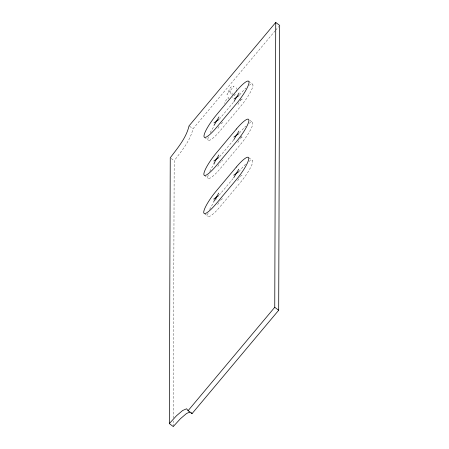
<?xml version="1.0" encoding="UTF-8"?>
<svg xmlns="http://www.w3.org/2000/svg" width="449" height="449" viewBox="0 0 449 449"><rect width="100%" height="100%" fill="white"/><g stroke="black" fill="none" stroke-linecap="round" stroke-linejoin="round"><path stroke-width="0.34" stroke-dasharray="2.25 1.68" d="M173.258 426.55L173.28 420.938M173.286 418.137L174.19 160.753C181.592 150.948 190.107 141.048 192.997 128.829L275.186 30.779M228.575 98.999L228.58 97.719A1.886 0.37 -53 0 0 227.407 98.522L227.042 98.96A3.878 0.758 -53 0 0 224.943 103.287M230.511 93.555L230.522 90.322L226.981 94.548L230.533 87.207L234.069 86.09L230.775 90.019M232.054 94.992L232.06 92.971M236.387 89.155L236.393 87.808M217.928 128.386L219.808 125.198M237.953 104.494L241.091 99.173M217.793 166.478L220.302 162.224M237.824 142.586L240.019 138.859M240.642 137.798L241.584 136.199M217.664 204.564L220.167 200.31M237.689 180.672L239.884 176.951M275.635 30.24L278.778 26.491M233.362 102.389L220.459 117.784A20.11 3.934 -53 0 0 219.64 118.772M239.592 94.952L240.484 93.892A20.11 3.934 -53 0 1 245.917 88.038M233.676 139.942L220.324 155.87A20.11 3.934 -53 0 0 219.51 156.858M239.463 133.044L240.35 131.978A20.11 3.934 -53 0 1 245.783 126.13M233.098 178.567L220.19 193.962A20.11 3.934 -53 0 0 219.376 194.95M238.885 171.664L240.221 170.07A20.11 3.934 -53 0 1 246.473 163.453M240.462 100.239L242.96 98.522M220.936 123.789L222.934 122.414M240.327 138.331L242.83 136.614M221.8 161.191L222.799 160.506M240.198 176.418L242.696 174.7M220.667 199.968L222.67 198.593M248.623 81.202L252.557 84.171M249.964 120.405L252.428 122.263M248.847 157.751L252.293 160.349M204.402 137.226L208.336 140.2M189.551 126.231L192.997 128.829M204.273 175.318L208.207 178.287M171.237 158.525L174.19 160.753M204.632 213.78L208.072 216.379M208.083 213.09A20.11 3.934 -53 0 0 220.145 206.658L240.176 182.765A20.11 3.934 -53 0 0 251.754 165.052A20.11 3.934 -53 0 0 249.06 161.371M209.621 209.498A20.11 3.934 -53 0 1 213.932 202.28M215.402 200.159A20.11 3.934 -53 0 1 216.951 198.043M208.353 136.911A20.11 3.934 -53 0 0 220.414 130.479L240.44 106.587A20.11 3.934 -53 0 0 252.018 88.874A20.11 3.934 -53 0 0 249.33 85.192M210.194 132.724A20.11 3.934 -53 0 1 214.195 126.102M208.218 175.003A20.11 3.934 -53 0 0 220.279 168.571L240.305 144.679A20.11 3.934 -53 0 0 251.883 126.96A20.11 3.934 -53 0 0 249.195 123.279M209.756 171.406A20.11 3.934 -53 0 1 215.155 162.605M235.293 94.088A3.48 0.679 -53 0 1 233.126 96.67M232.677 97.029A3.48 0.679 -53 0 1 232.335 97.214"/><path stroke-width="0.67" d="M169.324 423.581L170.25 157.779C177.652 147.979 186.172 138.079 189.063 125.86L275.742 22.45L279.676 25.419L278.683 310.265L192.004 413.675L188.064 410.7L186.649 408.764L182.591 410.532L176.508 415.735L169.324 423.581L173.258 426.55L180.442 418.704L186.526 413.501L190.006 411.986M188.064 410.7L274.749 307.296L275.742 22.45M213.993 125.417L219.005 116.903M234.019 101.525L239.036 93.01M213.859 163.509L218.876 154.995M233.884 139.617L238.902 131.102M213.724 201.595L218.742 193.081M233.755 177.703L238.767 169.189M234.03 98.988L239.025 95.553M213.999 122.88L219 119.445M233.895 137.074L238.89 133.639M213.87 160.967L218.865 157.532M233.761 175.166L238.761 171.731M213.735 199.059L218.73 195.624M274.749 307.296L278.683 310.265M191.291 412.704L192.004 413.675M236.55 90.922L216.519 114.815A20.11 3.934 -53 0 0 203.981 136.092A20.11 3.934 -53 0 0 216.48 127.51L236.505 103.618A20.11 3.934 -53 0 0 249.043 82.335A20.11 3.934 -53 0 0 236.55 90.922M236.415 129.009L216.39 152.901A20.11 3.934 -53 0 0 203.852 174.184A20.11 3.934 -53 0 0 216.345 165.597L236.37 141.704A20.11 3.934 -53 0 0 248.909 120.427A20.11 3.934 -53 0 0 236.415 129.009M236.281 167.101L216.255 190.993A20.11 3.934 -53 0 0 203.717 212.27A20.11 3.934 -53 0 0 216.21 203.689L236.241 179.796A20.11 3.934 -53 0 0 248.78 158.514A20.11 3.934 -53 0 0 236.281 167.101"/></g></svg>
